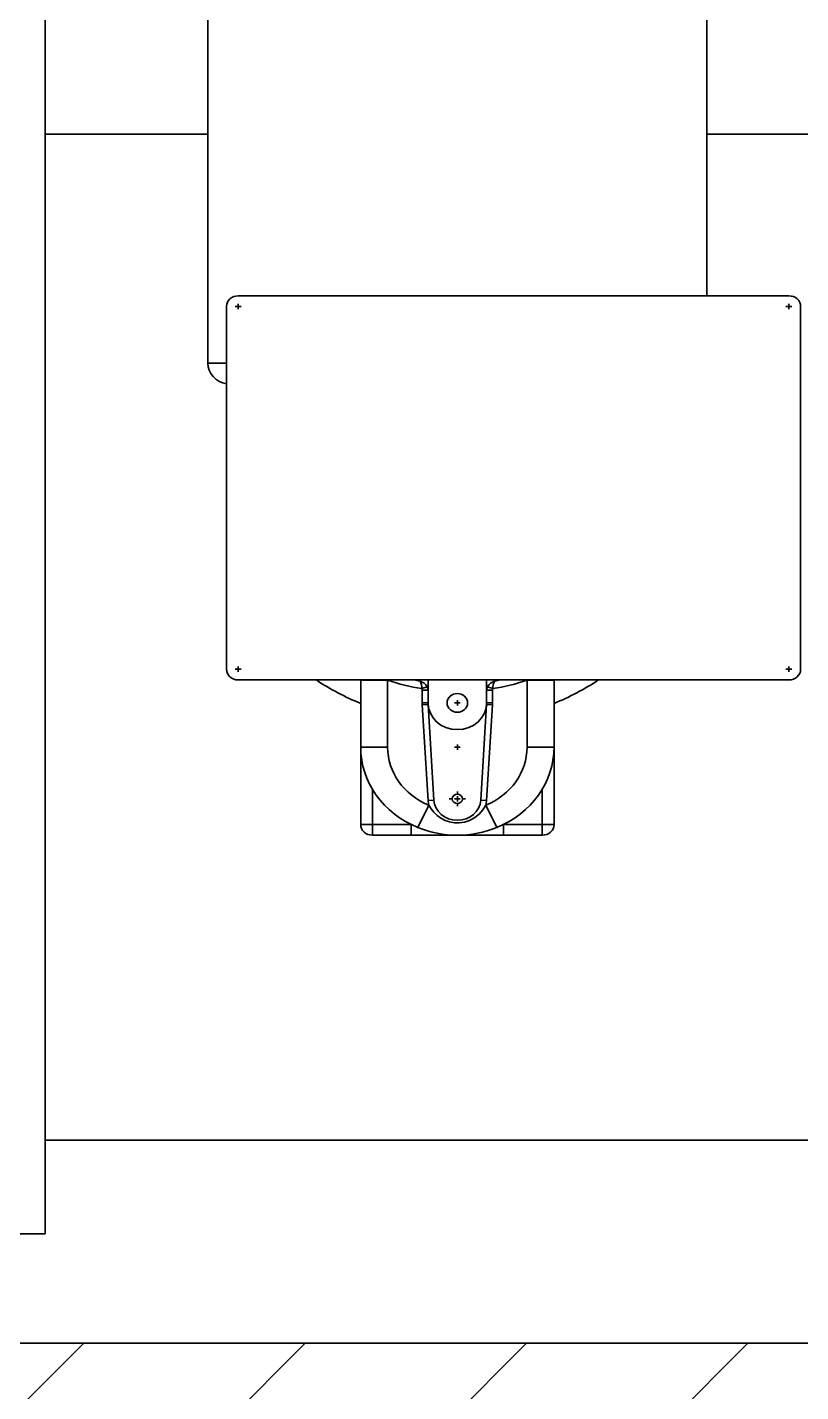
# Model space of a CAD drawing. Extents: x -12047294 to -5625356, y -1456591 to -622873.
# Drawn here: x -5749545 to -5748927, y -680637 to -679548 of the extents above; entities that cross this region are included whole.
import ezdxf

# ---------------------------------------------------------------- set-up
doc = ezdxf.new("R2010")
doc.units = 0
doc.header["$LTSCALE"] = 10
doc.header["$MEASUREMENT"] = 0
doc.layers.add('A-TEXTROOM-报建', color=210, linetype='Continuous')
doc.layers.add('M-DUCT', color=156, linetype='Continuous', lineweight=25)
doc.layers.add('M-W-EQUIP', color=156, linetype='Continuous', lineweight=35)

# ---------------------------------------------------------------- blocks, each defined once
blk = doc.blocks.new('300RT')
at = {"layer": 'M-W-EQUIP'}
for p, q in [((3973.77, 75.26, 0), (3973.77, 1548.94, 0)), ((3378.69, 1077.99, 0), (3378.69, 720.2, 0)), ((3827.46, 673.98, 0), (3827.46, 1077.99, 0)), ((2927.13, 831.23, 0), (3378.69, 831.23, 0)), ((3827.46, 831.23, 0), (3973.77, 831.23, 0)), ((3800.07, 720.2, 0), (3304.95, 720.2, 0)), ((3304.95, 712.87, 0), (3304.95, 714.73, 0)), ((3800.07, 712.87, 0), (3800.07, 714.73, 0)), ((3294.41, 712.87, 0), (3294.41, 463.42, 0)), ((3304.95, 712.87, 0), (3302.27, 712.87, 0)), ((3304.95, 712.87, 0), (3307.62, 712.87, 0)), ((3304.95, 712.87, 0), (3304.95, 711, 0)), ((3800.07, 712.87, 0), (3797.4, 712.87, 0)), ((3800.07, 712.87, 0), (3802.75, 712.87, 0)), ((3800.07, 712.87, 0), (3800.07, 711, 0)), ((3810.61, 463.42, 0), (3810.61, 712.87, 0)), ((3810.61, 673.98, 0), (3827.46, 673.98, 0)), ((3304.95, 463.42, 0), (3302.27, 463.42, 0)), ((3304.95, 463.42, 0), (3304.95, 465.29, 0)), ((3304.95, 463.42, 0), (3307.62, 463.42, 0)), ((3304.95, 463.42, 0), (3304.95, 461.56, 0)), ((3800.07, 463.42, 0), (3797.4, 463.42, 0)), ((3800.07, 463.42, 0), (3800.07, 465.29, 0)), ((3800.07, 463.42, 0), (3802.75, 463.42, 0)), ((3800.07, 463.42, 0), (3800.07, 461.56, 0)), ((3304.95, 456.09, 0), (3800.07, 456.09, 0)), ((3516.17, 455.89, 0), (3516.17, 456.09, 0)), ((3540.4, 455.89, 0), (3516.17, 455.89, 0)), ((3516.17, 409.87, 0), (3516.17, 455.89, 0)), ((3540.19, 456.09, 0), (3540.4, 455.89, 0)), ((3540.4, 455.89, 0), (3540.4, 409.87, 0)), ((3569.63, 455.28, 0), (3569.63, 456.09, 0)), ((3571.17, 450.15, 0), (3575.93, 451.45, 0)), ((3576.74, 456.09, 0), (3576.74, 440.31, 0)), ((3629.41, 440.31, 0), (3629.41, 456.09, 0)), ((3634.98, 450.15, 0), (3630.22, 451.45, 0)), ((3636.52, 456.09, 0), (3636.52, 455.28, 0)), ((3665.76, 455.89, 0), (3665.96, 456.09, 0)), ((3665.76, 455.89, 0), (3689.99, 455.89, 0)), ((3665.76, 409.87, 0), (3665.76, 455.89, 0)), ((3689.99, 456.09, 0), (3689.99, 455.89, 0)), ((3689.99, 455.89, 0), (3689.99, 409.87, 0)), ((3571.47, 449.02, 0), (3571.17, 450.15, 0)), ((3576.74, 449.02, 0), (3571.47, 449.02, 0)), ((3571.47, 440.31, 0), (3571.47, 449.02, 0)), ((3603.08, 440.31, 0), (3603.08, 442.18, 0)), ((3634.68, 449.02, 0), (3629.41, 449.02, 0)), ((3634.97, 450.12, 0), (3634.68, 449.02, 0)), ((3634.68, 449.02, 0), (3634.68, 440.31, 0)), ((3634.98, 450.15, 0), (3634.97, 450.12, 0)), ((3576.74, 440.31, 0), (3571.47, 440.31, 0)), ((3576.78, 439.29, 0), (3571.52, 439.09, 0)), ((3576.78, 373.26, 0), (3571.52, 439.09, 0)), ((3582.04, 373.47, 0), (3576.78, 439.29, 0)), ((3603.08, 440.31, 0), (3600.4, 440.31, 0)), ((3603.08, 440.31, 0), (3605.75, 440.31, 0)), ((3603.08, 440.31, 0), (3603.08, 438.45, 0)), ((3624.11, 373.47, 0), (3629.37, 439.29, 0)), ((3629.37, 439.29, 0), (3634.63, 439.09, 0)), ((3634.63, 439.09, 0), (3629.37, 373.26, 0)), ((3629.41, 440.31, 0), (3634.68, 440.31, 0)), ((3540.4, 409.87, 0), (3516.17, 409.87, 0)), ((3516.17, 356.68, 0), (3516.17, 409.87, 0)), ((3603.08, 409.87, 0), (3600.4, 409.87, 0)), ((3603.08, 409.87, 0), (3603.08, 411.73, 0)), ((3603.08, 409.87, 0), (3605.75, 409.87, 0)), ((3603.08, 409.87, 0), (3603.08, 408, 0)), ((3665.76, 409.87, 0), (3689.99, 409.87, 0)), ((3689.99, 409.87, 0), (3689.99, 356.68, 0)), ((3526.7, 380.98, 0), (3526.7, 356.68, 0)), ((3603.08, 377.95, 0), (3603.08, 379.31, 0)), ((3603.08, 374.28, 0), (3603.08, 376.12, 0)), ((3679.45, 356.68, 0), (3679.45, 380.98, 0)), ((3577.46, 370.03, 0), (3567.56, 354.62, 0)), ((3582.04, 373.47, 0), (3576.78, 373.26, 0)), ((3577.46, 370.03, 0), (3580.15, 366.81, 0)), ((3580.15, 366.81, 0), (3583.46, 363.91, 0)), ((3597.81, 374.28, 0), (3595.86, 374.28, 0)), ((3603.08, 374.28, 0), (3600.44, 374.28, 0)), ((3603.08, 374.28, 0), (3605.71, 374.28, 0)), ((3603.08, 374.28, 0), (3603.08, 372.45, 0)), ((3603.08, 370.62, 0), (3603.08, 369.26, 0)), ((3608.34, 374.28, 0), (3610.29, 374.28, 0)), ((3624.11, 373.47, 0), (3629.37, 373.26, 0)), ((3624.32, 365.22, 0), (3626.69, 367.54, 0)), ((3626.69, 367.54, 0), (3628.69, 370.03, 0)), ((3628.69, 370.03, 0), (3638.6, 354.62, 0)), ((3516.17, 356.68, 0), (3526.7, 356.68, 0)), ((3526.7, 356.68, 0), (3524.03, 356.68, 0)), ((3526.7, 356.68, 0), (3526.7, 358.54, 0)), ((3526.7, 356.68, 0), (3561.6, 356.68, 0)), ((3526.7, 349.34, 0), (3526.7, 356.68, 0)), ((3526.7, 356.68, 0), (3529.38, 356.68, 0)), ((3526.7, 356.68, 0), (3526.7, 354.81, 0)), ((3561.6, 349.34, 0), (3561.6, 356.68, 0)), ((3583.46, 363.91, 0), (3587.48, 361.42, 0)), ((3587.48, 361.42, 0), (3592.09, 359.49, 0)), ((3592.09, 359.49, 0), (3596.62, 358.36, 0)), ((3596.62, 358.36, 0), (3601.37, 357.82, 0)), ((3601.37, 357.82, 0), (3605.73, 357.87, 0)), ((3605.73, 357.87, 0), (3610.02, 358.45, 0)), ((3610.02, 358.45, 0), (3614.05, 359.49, 0)), ((3614.05, 359.49, 0), (3617.8, 360.98, 0)), ((3617.8, 360.98, 0), (3621.28, 362.93, 0)), ((3621.28, 362.93, 0), (3624.32, 365.22, 0)), ((3644.55, 356.68, 0), (3644.55, 349.34, 0)), ((3644.55, 356.68, 0), (3679.45, 356.68, 0)), ((3679.45, 356.68, 0), (3676.78, 356.68, 0)), ((3679.45, 356.68, 0), (3679.45, 358.54, 0)), ((3679.45, 356.68, 0), (3689.99, 356.68, 0)), ((3679.45, 356.68, 0), (3679.45, 349.34, 0)), ((3679.45, 356.68, 0), (3682.13, 356.68, 0)), ((3679.45, 356.68, 0), (3679.45, 354.81, 0)), ((3561.6, 349.34, 0), (3526.7, 349.34, 0)), ((3603.08, 349.34, 0), (3561.6, 349.34, 0)), ((3644.55, 349.34, 0), (3603.08, 349.34, 0)), ((3679.45, 349.34, 0), (3644.55, 349.34, 0)), ((2671.96, 139.57, 0), (3973.77, 139.57, 0)), ((4005.76, 75.26, 0), (3973.77, 75.26, 0)), ((4842, 0), (0, 0))]:
    blk.add_line(p, q, dxfattribs=at)
for centre, major_axis, start_param, end_param in [((3304.95, 712.87, 0), (10.53, 0), 1.570796, 3.141593), ((3800.07, 712.87, 0), (-10.53, 0), 3.141593, 4.712389), ((3806.39, 673.98, 0), (-21.07, 0), 1.772154, 3.141593), ((3304.95, 463.42, 0), (-10.53, 0), 0, 1.570796), ((3800.07, 463.42, 0), (10.53, 0), 4.712389, 6.283185), ((3603.08, 576.04, 0), (213.85, 0), 4.077974, 4.293874), ((3603.08, 576.04, 0), (183.56, 0), 4.363897, 4.537671), ((3603.08, 576.04, 0), (-176.6, 0), 1.348228, 1.380253), ((3565.67, 447.69, 0), (11.6, 0), 0.484939, 1.222206), ((3551.46, 449.96, 0), (-19.71, 0), 3.155693, 3.539538), ((3568.79, 449.02, 0), (-7.95, 0), 3.141672, 3.596975), ((3637.4, 449.01, 0), (-7.98, 0), -0.454522, -0.000939), ((3640.48, 447.69, 0), (-11.6, 0), -1.222206, -0.484939), ((3603.08, 576.04, 0), (-183.56, 0), 1.745515, 1.919288), ((3654.69, 449.96, 0), (-19.71, 0), -0.397945, -0.0141), ((3603.08, 576.04, 0), (176.6, 0), -1.380253, -1.348228), ((3603.08, 576.04, 0), (-213.85, 0), 1.989311, 2.205211), ((3603.08, 440.31, 0), (31.6, 0), 3.141593, 3.197177), ((3603.08, 440.31, 0), (26.34, 0), 3.141593, 6.283185), ((3603.08, 440.31, 0), (-31.6, 0), 3.086008, 3.141593), ((3603.08, 409.87, 0), (86.91, 0), 3.141593, 4.291373), ((3603.08, 409.87, 0), (62.68, 0), 3.141593, 4.291373), ((3603.08, 409.87, 0), (-62.68, 0), 1.991812, 3.141593), ((3603.08, 409.87, 0), (86.91, 0), -1.149781, 0), ((3603.08, 374.28, 0), (-26.34, 0), 0.055584, 0.234303), ((3603.08, 374.28, 0), (21.07, 0), 3.197177, 6.227601), ((3603.08, 374.28, 0), (-26.34, 0), 2.90729, 3.086008), ((3526.7, 356.68, 0), (10.53, 0), 3.141593, 4.712389), ((3679.45, 356.68, 0), (-10.53, 0), 1.570796, 3.141593), ((3603.08, 409.87, 0), (-86.91, 0), 1.149781, 1.991812)]:
    blk.add_ellipse(centre, major_axis=major_axis, ratio=0.696429, start_param=start_param, end_param=end_param, dxfattribs=at)
at = {"layer": 'M-W-EQUIP', "extrusion": (1.1986e-26, -1e-16, -1)}
blk.add_ellipse((3603.08, 440.31, 0), major_axis=(9.22, 0), ratio=0.696429, start_param=3.141593, end_param=9.424778, dxfattribs=at)
at = {"layer": 'M-W-EQUIP', "extrusion": (6.52319e-27, -1e-16, -1)}
blk.add_ellipse((3603.08, 374.28, 0), major_axis=(4.58, 0), ratio=0.696429, start_param=3.141593, end_param=9.424778, dxfattribs=at)
blk = doc.blocks.new('A$C23335F82')
at = {"layer": 'M-DUCT'}
h = blk.add_hatch(dxfattribs=at)
h.set_pattern_fill('ANSI31', color=256, scale=1000, angle=90)
h.set_pattern_definition([(135, (-1037127.47, 3311883.54), (-88.3883476, -88.3883476), [])])
h.paths.add_polyline_path([(1000, -6450), (1000, -2150), (0, -2150), (0, -6450)])
h.paths.add_polyline_path([(-1800, -2150), (0, -2150), (0, 2150), (-1800, 2150)])
h.paths.add_polyline_path([(-2800, -6450), (-1800, -6450), (-1800, -2150), (-2800, -2150)])
blk.add_lwpolyline([(0, -6450), (0, -2150), (1000, -2150), (1000, -6450)], close=True, dxfattribs=at)
blk.add_lwpolyline([(0, -6450), (0, -2150), (1000, -2150), (1000, -6450)], close=True, dxfattribs=at)
at = {"layer": 'M-W-EQUIP', "extrusion": (0, 0, -1), "xscale": 0.8880627839735646, "yscale": 1.161290322580645, "zscale": -1, "rotation": 270}
blk.add_blockref('300RT', (0, -2150), dxfattribs=at)
blk = doc.blocks.new('A$C50D712EB')
at = {"layer": 'M-W-EQUIP', "rotation": 270}
blk.add_blockref('A$C23335F82', (15606, -3202), dxfattribs=at)

msp = doc.modelspace()

# ---------------------------------------------------------------- hatches: boundary and pattern name
at = {"layer": 'A-TEXTROOM-报建'}
h = msp.add_hatch(dxfattribs=at)
h.set_pattern_fill('ANSI31', color=156, scale=300)
h.set_pattern_definition([(45, (6459.6, 7e-09), (-336.759605, 336.759605), [])])
edge = h.paths.add_edge_path(flags=16)
edge.add_arc((-5789890.1, -733372.9), 19800.3, 180.00002, 210.33182)
edge.add_line((-5806980, -743372.1), (-5798690.9, -743375))
edge.add_arc((-5798679.1, -768354), 24979, 71.82959, 90.02715, ccw=False)
edge.add_arc((-5798679.1, -768354), 24979, 46.40636, 71.82959, ccw=False)
edge.add_arc((-5761511.4, -729209.4), 29000, 226.55073, 235.72344)
edge.add_line((-5777843.9, -753173), (-5734626.5, -753172.4))
edge.add_line((-5734626.5, -753172.4), (-5734626.6, -742573))
edge.add_line((-5734626.6, -742573), (-5724090.3, -742573.2))
edge.add_line((-5724090.3, -742573.2), (-5724090.3, -706873))
edge.add_line((-5724090.3, -706873), (-5715090.4, -706873))
edge.add_line((-5715090.4, -706873), (-5715090.4, -697848.9))
edge.add_arc((-5806750.6, -701974.8), 91753, 2.577338, 4.963321)
edge.add_arc((-5757072.8, -697881.8), 41908, 5.26452, 17.9861)
edge.add_arc((-5817479.3, -718426.1), 105710, 18.467251, 21.437185)
edge.add_arc((-5747882, -689052.2), 30252, 17.82622, 40.55905)
edge.add_arc((-5746701.1, -686704.3), 27846.7, 38.4683, 72.82075)
edge.add_arc((-5793741.7, -821555.8), 170652.4, 71.1042, 72.756978)
edge.add_line((-5743156, -658573.2), (-5782091.3, -658573.2))
edge.add_line((-5782091.3, -658573.2), (-5782091.3, -664172.9))
edge.add_line((-5782091.3, -664172.9), (-5804290.4, -664172.9))
edge.add_line((-5804290.4, -664172.9), (-5804290.4, -680572.8))
edge.add_line((-5804290.4, -680572.8), (-5809690.4, -680572.8))
edge.add_line((-5809690.4, -680572.8), (-5809690.4, -733372.9))
h.paths.add_polyline_path([(-5821993.3, -644043.7), (-5678940.3, -644043.7), (-5678940.3, -767193.7), (-5821993.3, -767193.7)])

# ---------------------------------------------------------------- block references
msp.add_blockref('A$C50D712EB', (-5759457.7, -677396.4))

doc.saveas('drawing.dxf')
